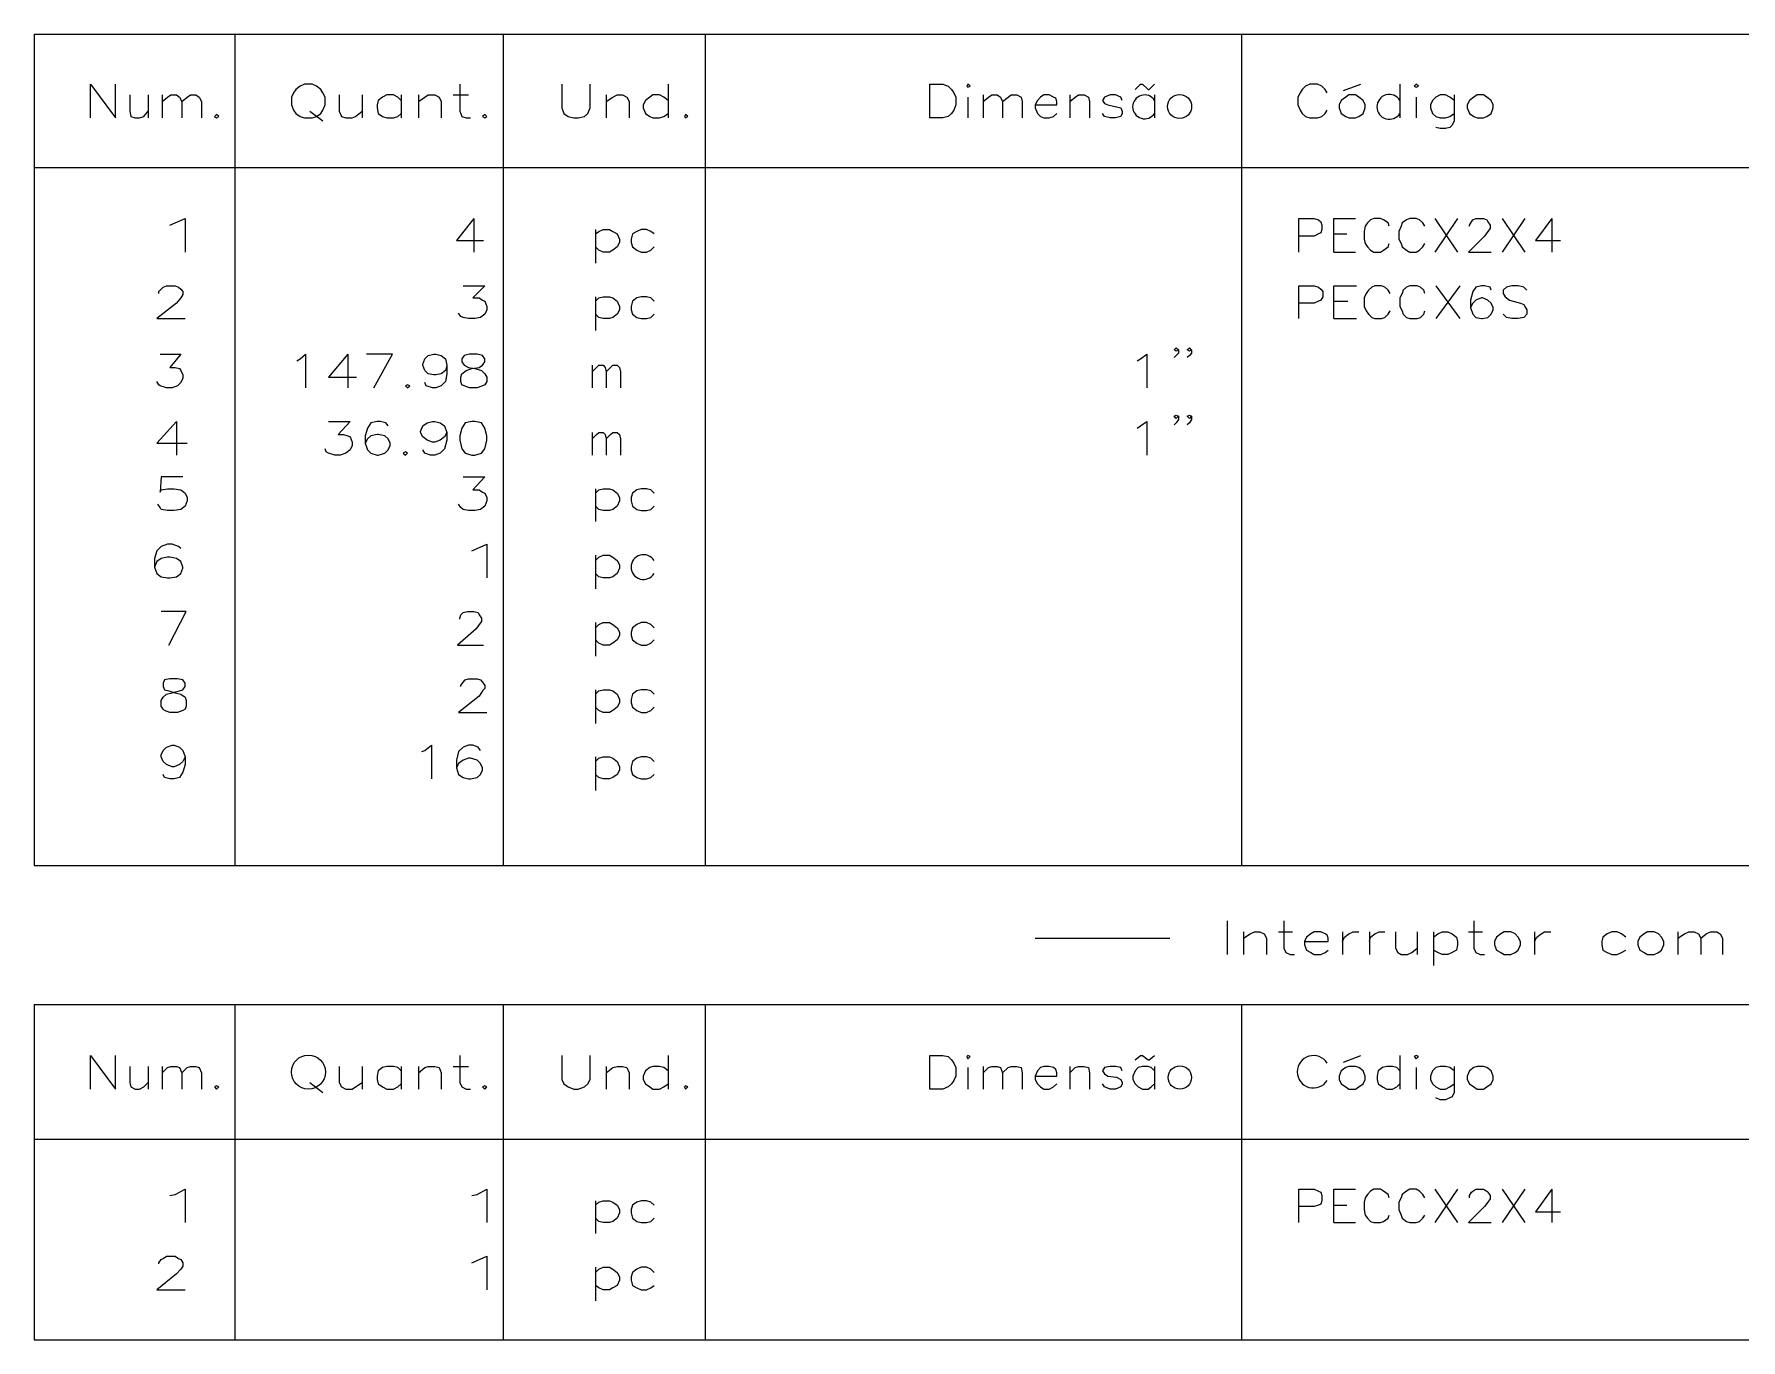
# Model space of a CAD drawing. Header units: millimetres. Extents: x 58 to 939, y 54 to 473.
# Drawn here: x 432 to 498.5, y 96.1 to 147 of the extents above; entities that cross this region are included whole.
import ezdxf

# ---------------------------------------------------------------- set-up
doc = ezdxf.new("R2010")
doc.units = ezdxf.units.MM
doc.layers.add('PDF_Geometry', color=7, linetype='Continuous')

msp = doc.modelspace()

# ---------------------------------------------------------------- linework, layer by layer
at = {"layer": 'PDF_Geometry', "lineweight": -3}
for points in [[(431.984, 147.04), (562.799, 147.04)], [(431.984, 147.04), (431.984, 114.611)], [(439.816, 147.04), (439.816, 114.611)], [(450.273, 147.04), (450.273, 114.611)], [(458.147, 147.04), (458.147, 114.611)], [(479.061, 147.04), (479.061, 114.611)], [(434.186, 143.78), (434.186, 145.092), (435.159, 143.78), (435.159, 145.092)], [(448.58, 145.092), (448.58, 144.034), (448.664, 143.822), (448.834, 143.78), (449.003, 143.78)], [(452.559, 145.092), (452.559, 144.161), (452.644, 143.949), (452.813, 143.822), (453.025, 143.78), (453.194, 143.78), (453.448, 143.822), (453.575, 143.949), (453.66, 144.161), (453.66, 145.092)], [(456.708, 145.092), (456.708, 143.78)], [(474.912, 144.88), (475.123, 145.092), (475.208, 145.092), (475.42, 144.88), (475.462, 144.88), (475.674, 145.092)], [(482.405, 144.753), (482.32, 144.88), (482.193, 145.007), (482.024, 145.092), (481.728, 145.092), (481.558, 145.007), (481.431, 144.88), (481.347, 144.753), (481.262, 144.584), (481.262, 144.288), (481.347, 144.076), (481.431, 143.949), (481.558, 143.822), (481.728, 143.78), (482.024, 143.78), (482.193, 143.822), (482.32, 143.949), (482.405, 144.076)], [(483.04, 144.838), (483.717, 145.092)], [(485.241, 145.092), (485.241, 143.78)], [(435.71, 144.669), (435.71, 144.034), (435.752, 143.822), (435.921, 143.78), (436.091, 143.78), (436.26, 143.822), (436.429, 144.034)], [(436.429, 144.669), (436.429, 143.78)], [(436.98, 144.669), (436.98, 143.78)], [(436.98, 144.415), (437.191, 144.584), (437.318, 144.669), (437.53, 144.669), (437.657, 144.584), (437.742, 144.415), (437.742, 143.78)], [(437.742, 144.415), (437.954, 144.584), (438.081, 144.669), (438.292, 144.669), (438.419, 144.584), (438.504, 144.415), (438.504, 143.78)], [(443.88, 144.669), (443.88, 144.034), (443.965, 143.822), (444.134, 143.78), (444.388, 143.78), (444.515, 143.822), (444.769, 144.034)], [(444.769, 144.669), (444.769, 143.78)], [(446.293, 144.457), (446.166, 144.584), (445.997, 144.669), (445.743, 144.669), (445.574, 144.584), (445.404, 144.457), (445.362, 144.288), (445.362, 144.161), (445.404, 143.949), (445.574, 143.822), (445.743, 143.78), (445.997, 143.78), (446.166, 143.822), (446.293, 143.949)], [(446.293, 144.669), (446.293, 143.78)], [(446.971, 144.669), (446.971, 143.78)], [(446.971, 144.415), (447.225, 144.584), (447.352, 144.669), (447.606, 144.669), (447.775, 144.584), (447.86, 144.415), (447.86, 143.78)], [(448.326, 144.669), (448.918, 144.669)], [(454.295, 144.669), (454.295, 143.78)], [(454.295, 144.415), (454.549, 144.584), (454.718, 144.669), (454.93, 144.669), (455.099, 144.584), (455.184, 144.415), (455.184, 143.78)], [(456.708, 144.457), (456.538, 144.584), (456.369, 144.669), (456.115, 144.669), (455.988, 144.584), (455.819, 144.457), (455.734, 144.288), (455.734, 144.161), (455.819, 143.949), (455.988, 143.822), (456.115, 143.78), (456.369, 143.78), (456.538, 143.822), (456.708, 143.949)], [(468.392, 144.584), (468.392, 143.78)], [(468.985, 144.669), (468.985, 143.78)], [(468.985, 144.415), (469.197, 144.584), (469.324, 144.669), (469.535, 144.669), (469.662, 144.584), (469.747, 144.415), (469.747, 143.78)], [(469.747, 144.415), (469.959, 144.584), (470.086, 144.669), (470.297, 144.669), (470.467, 144.584), (470.509, 144.415), (470.509, 143.78)], [(471.017, 144.288), (471.864, 144.288), (471.864, 144.415), (471.821, 144.542), (471.737, 144.584), (471.567, 144.669), (471.356, 144.669), (471.229, 144.584), (471.102, 144.457), (471.017, 144.288), (471.017, 144.161), (471.102, 143.949), (471.229, 143.822), (471.356, 143.78), (471.567, 143.78), (471.737, 143.822), (471.864, 143.949)], [(472.372, 144.669), (472.372, 143.78)], [(472.372, 144.415), (472.583, 144.584), (472.71, 144.669), (472.922, 144.669), (473.091, 144.584), (473.134, 144.415), (473.134, 143.78)], [(474.404, 144.457), (474.361, 144.584), (474.15, 144.669), (473.938, 144.669), (473.726, 144.584), (473.642, 144.457), (473.726, 144.33), (473.853, 144.288), (474.192, 144.203), (474.361, 144.161), (474.404, 144.034), (474.404, 143.949), (474.361, 143.822), (474.15, 143.78), (473.938, 143.78), (473.726, 143.822), (473.642, 143.949)], [(475.674, 144.669), (475.674, 143.78)], [(485.876, 144.584), (485.876, 143.78)], [(487.358, 144.457), (487.189, 144.584), (487.02, 144.669), (486.808, 144.669), (486.639, 144.584), (486.512, 144.457), (486.427, 144.288), (486.427, 144.161), (486.512, 143.949), (486.639, 143.822), (486.808, 143.78), (487.02, 143.78), (487.189, 143.822), (487.358, 143.949)], [(487.358, 144.669), (487.358, 143.653), (487.274, 143.483), (487.189, 143.399), (487.02, 143.356), (486.808, 143.356), (486.639, 143.399)], [(442.737, 144.034), (443.245, 143.653)], [(431.984, 141.832), (562.799, 141.832)], [(437.276, 139.589), (437.488, 139.673), (437.869, 139.843), (437.869, 138.53)], [(449.13, 139.843), (448.453, 138.996), (449.511, 138.996)], [(449.13, 139.843), (449.13, 138.53)], [(481.304, 138.53), (481.304, 139.843), (481.897, 139.843), (482.066, 139.8), (482.151, 139.716), (482.193, 139.589), (482.193, 139.419), (482.151, 139.292), (482.066, 139.25), (481.897, 139.165), (481.304, 139.165)], [(482.659, 138.53), (482.659, 139.843), (483.506, 139.843)], [(484.818, 139.546), (484.776, 139.673), (484.606, 139.8), (484.479, 139.843), (484.225, 139.843), (484.098, 139.8), (483.971, 139.673), (483.887, 139.546), (483.844, 139.335), (483.844, 139.038), (483.887, 138.869), (483.971, 138.742), (484.098, 138.615), (484.225, 138.53), (484.479, 138.53), (484.606, 138.615), (484.776, 138.742), (484.818, 138.869)], [(486.215, 139.546), (486.131, 139.673), (486.004, 139.8), (485.876, 139.843), (485.622, 139.843), (485.495, 139.8), (485.326, 139.673), (485.284, 139.546), (485.199, 139.335), (485.199, 139.038), (485.284, 138.869), (485.326, 138.742), (485.495, 138.615), (485.622, 138.53), (485.876, 138.53), (486.004, 138.615), (486.131, 138.742), (486.215, 138.869)], [(486.596, 139.843), (487.485, 138.53)], [(487.485, 139.843), (486.596, 138.53)], [(487.951, 139.546), (487.951, 139.589), (488.036, 139.716), (488.078, 139.8), (488.205, 139.843), (488.501, 139.843), (488.628, 139.8), (488.671, 139.716), (488.755, 139.589), (488.755, 139.462), (488.671, 139.335), (488.544, 139.165), (487.909, 138.53), (488.798, 138.53)], [(489.221, 139.843), (490.11, 138.53)], [(490.11, 139.843), (489.221, 138.53)], [(491.168, 139.843), (490.533, 138.996), (491.507, 138.996)], [(491.168, 139.843), (491.168, 138.53)], [(453.871, 139.419), (453.871, 138.107)], [(453.871, 139.25), (453.998, 139.335), (454.168, 139.419), (454.422, 139.419), (454.549, 139.335), (454.718, 139.25), (454.803, 139.038), (454.803, 138.911), (454.718, 138.742), (454.549, 138.615), (454.422, 138.53), (454.168, 138.53), (453.998, 138.615), (453.871, 138.742)], [(456.157, 139.25), (456.03, 139.335), (455.861, 139.419), (455.649, 139.419), (455.48, 139.335), (455.311, 139.25), (455.268, 139.038), (455.268, 138.911), (455.311, 138.742), (455.48, 138.615), (455.649, 138.53), (455.861, 138.53), (456.03, 138.615), (456.157, 138.742)], [(482.659, 139.25), (483.167, 139.25)], [(482.659, 138.53), (483.506, 138.53)], [(436.853, 136.921), (436.853, 137.006), (436.937, 137.091), (437.022, 137.176), (437.149, 137.218), (437.488, 137.218), (437.615, 137.176), (437.699, 137.091), (437.784, 137.006), (437.784, 136.879), (437.699, 136.752), (437.53, 136.54), (436.768, 135.948), (437.869, 135.948)], [(448.707, 137.218), (449.553, 137.218), (449.088, 136.752), (449.342, 136.752), (449.469, 136.667), (449.553, 136.625), (449.638, 136.413), (449.638, 136.286), (449.553, 136.117), (449.384, 135.99), (449.172, 135.948), (448.918, 135.948), (448.707, 135.99), (448.622, 136.032), (448.537, 136.159)], [(481.304, 135.948), (481.304, 137.218), (481.897, 137.218), (482.066, 137.176), (482.151, 137.091), (482.236, 137.006), (482.236, 136.794), (482.151, 136.667), (482.066, 136.625), (481.897, 136.54), (481.304, 136.54)], [(482.659, 135.948), (482.659, 137.218), (483.548, 137.218)], [(484.86, 136.921), (484.776, 137.049), (484.649, 137.176), (484.522, 137.218), (484.268, 137.218), (484.141, 137.176), (484.014, 137.049), (483.929, 136.921), (483.844, 136.752), (483.844, 136.413), (483.929, 136.244), (484.014, 136.117), (484.141, 135.99), (484.268, 135.948), (484.522, 135.948), (484.649, 135.99), (484.776, 136.117), (484.86, 136.244)], [(486.215, 136.921), (486.173, 137.049), (486.046, 137.176), (485.919, 137.218), (485.622, 137.218), (485.495, 137.176), (485.368, 137.049), (485.326, 136.921), (485.241, 136.752), (485.241, 136.413), (485.326, 136.244), (485.368, 136.117), (485.495, 135.99), (485.622, 135.948), (485.919, 135.948), (486.046, 135.99), (486.173, 136.117), (486.215, 136.244)], [(486.639, 137.218), (487.57, 135.948)], [(487.57, 137.218), (486.639, 135.948)], [(488.798, 137.049), (488.755, 137.176), (488.544, 137.218), (488.417, 137.218), (488.205, 137.176), (488.078, 137.006), (487.993, 136.667), (487.993, 136.371), (488.078, 136.117), (488.205, 135.99), (488.417, 135.948), (488.459, 135.948), (488.671, 135.99), (488.798, 136.117), (488.882, 136.286), (488.882, 136.371), (488.798, 136.54), (488.671, 136.667), (488.459, 136.752), (488.417, 136.752), (488.205, 136.667), (488.078, 136.54), (487.993, 136.371)], [(490.195, 137.049), (490.068, 137.176), (489.856, 137.218), (489.602, 137.218), (489.39, 137.176), (489.263, 137.049), (489.263, 136.921), (489.348, 136.794), (489.39, 136.752), (489.517, 136.667), (489.941, 136.54), (490.068, 136.498), (490.11, 136.413), (490.195, 136.286), (490.195, 136.117), (490.068, 135.99), (489.856, 135.948), (489.602, 135.948), (489.39, 135.99), (489.263, 136.117)], [(453.871, 136.794), (453.871, 135.482)], [(453.871, 136.625), (453.998, 136.752), (454.168, 136.794), (454.422, 136.794), (454.549, 136.752), (454.718, 136.625), (454.803, 136.413), (454.803, 136.286), (454.718, 136.117), (454.549, 135.99), (454.422, 135.948), (454.168, 135.948), (453.998, 135.99), (453.871, 136.117)], [(456.157, 136.625), (456.03, 136.752), (455.861, 136.794), (455.649, 136.794), (455.48, 136.752), (455.311, 136.625), (455.268, 136.413), (455.268, 136.286), (455.311, 136.117), (455.48, 135.99), (455.649, 135.948), (455.861, 135.948), (456.03, 135.99), (456.157, 136.117)], [(482.659, 136.625), (483.209, 136.625)], [(482.659, 135.948), (483.548, 135.948)], [(436.895, 134.551), (437.699, 134.551), (437.276, 134.043), (437.488, 134.043), (437.657, 134), (437.699, 133.916), (437.784, 133.746), (437.784, 133.619), (437.699, 133.45), (437.572, 133.323), (437.361, 133.238), (437.149, 133.238), (436.895, 133.323), (436.853, 133.365), (436.768, 133.492)], [(442.229, 134.297), (442.356, 134.381), (442.568, 134.551), (442.568, 133.238)], [(444.219, 134.551), (443.457, 133.662), (444.558, 133.662)], [(444.219, 134.551), (444.219, 133.238)], [(445.235, 133.238), (445.955, 134.551), (444.939, 134.551)], [(448.072, 134.127), (448.029, 133.916), (447.86, 133.789), (447.648, 133.746), (447.564, 133.746), (447.352, 133.789), (447.225, 133.916), (447.14, 134.127), (447.14, 134.17), (447.225, 134.381), (447.352, 134.508), (447.564, 134.551), (447.648, 134.551), (447.86, 134.508), (448.029, 134.381), (448.072, 134.127), (448.072, 133.789), (448.029, 133.492), (447.86, 133.323), (447.648, 133.238), (447.521, 133.238), (447.267, 133.323), (447.225, 133.45)], [(474.996, 134.297), (475.123, 134.381), (475.377, 134.551), (475.377, 133.238)], [(476.605, 134.72), (476.521, 134.678), (476.436, 134.72), (476.521, 134.805), (476.605, 134.72), (476.605, 134.593), (476.521, 134.508), (476.436, 134.424)], [(477.113, 134.72), (477.029, 134.678), (476.944, 134.72), (477.029, 134.805), (477.113, 134.72), (477.113, 134.593), (477.029, 134.508), (476.944, 134.424)], [(453.744, 134.127), (453.744, 133.238)], [(453.744, 133.873), (453.914, 134.043), (453.998, 134.127), (454.168, 134.127), (454.252, 134.043), (454.295, 133.873), (454.295, 133.238)], [(454.295, 133.873), (454.464, 134.043), (454.549, 134.127), (454.718, 134.127), (454.803, 134.043), (454.845, 133.873), (454.845, 133.238)], [(437.53, 131.926), (436.768, 131.079), (437.954, 131.079)], [(437.53, 131.926), (437.53, 130.614)], [(443.457, 131.926), (444.304, 131.926), (443.838, 131.418), (444.05, 131.418), (444.219, 131.376), (444.304, 131.333), (444.388, 131.122), (444.388, 130.995), (444.304, 130.825), (444.134, 130.698), (443.923, 130.614), (443.711, 130.614), (443.457, 130.698), (443.372, 130.741), (443.33, 130.868)], [(445.785, 131.757), (445.701, 131.884), (445.489, 131.926), (445.362, 131.926), (445.108, 131.884), (444.981, 131.672), (444.896, 131.376), (444.896, 131.079), (444.981, 130.825), (445.108, 130.698), (445.362, 130.614), (445.404, 130.614), (445.658, 130.698), (445.785, 130.825), (445.87, 130.995), (445.87, 131.079), (445.785, 131.249), (445.658, 131.376), (445.404, 131.418), (445.362, 131.418), (445.108, 131.376), (444.981, 131.249), (444.896, 131.079)], [(448.072, 131.503), (447.987, 131.333), (447.818, 131.206), (447.606, 131.122), (447.521, 131.122), (447.309, 131.206), (447.14, 131.333), (447.055, 131.503), (447.055, 131.545), (447.14, 131.757), (447.309, 131.884), (447.521, 131.926), (447.606, 131.926), (447.818, 131.884), (447.987, 131.757), (448.072, 131.503), (448.072, 131.206), (447.987, 130.868), (447.818, 130.698), (447.606, 130.614), (447.437, 130.614), (447.225, 130.698), (447.14, 130.825)], [(474.996, 131.672), (475.123, 131.757), (475.377, 131.926), (475.377, 130.614)], [(476.605, 132.138), (476.521, 132.053), (476.436, 132.138), (476.521, 132.18), (476.605, 132.138), (476.605, 132.011), (476.521, 131.884), (476.436, 131.799)], [(477.113, 132.138), (477.029, 132.053), (476.944, 132.138), (477.029, 132.18), (477.113, 132.138), (477.113, 132.011), (477.029, 131.884), (476.944, 131.799)], [(453.744, 131.503), (453.744, 130.614)], [(453.744, 131.249), (453.914, 131.418), (453.998, 131.503), (454.168, 131.503), (454.252, 131.418), (454.295, 131.249), (454.295, 130.614)], [(454.295, 131.249), (454.464, 131.418), (454.549, 131.503), (454.718, 131.503), (454.803, 131.418), (454.845, 131.249), (454.845, 130.614)], [(437.784, 129.767), (436.937, 129.767), (436.895, 129.174), (436.937, 129.259), (437.191, 129.301), (437.445, 129.301), (437.699, 129.259), (437.869, 129.132), (437.954, 128.963), (437.954, 128.836), (437.869, 128.624), (437.699, 128.497), (437.445, 128.455), (437.191, 128.455), (436.937, 128.497), (436.895, 128.582), (436.81, 128.709)], [(448.707, 129.767), (449.553, 129.767), (449.088, 129.259), (449.342, 129.259), (449.469, 129.174), (449.553, 129.132), (449.638, 128.963), (449.638, 128.836), (449.553, 128.624), (449.384, 128.497), (449.172, 128.455), (448.918, 128.455), (448.707, 128.497), (448.622, 128.582), (448.537, 128.709)], [(453.871, 129.301), (453.871, 128.031)], [(453.871, 129.132), (453.998, 129.259), (454.168, 129.301), (454.422, 129.301), (454.549, 129.259), (454.718, 129.132), (454.803, 128.963), (454.803, 128.836), (454.718, 128.624), (454.549, 128.497), (454.422, 128.455), (454.168, 128.455), (453.998, 128.497), (453.871, 128.624)], [(456.157, 129.132), (456.03, 129.259), (455.861, 129.301), (455.649, 129.301), (455.48, 129.259), (455.311, 129.132), (455.268, 128.963), (455.268, 128.836), (455.311, 128.624), (455.48, 128.497), (455.649, 128.455), (455.861, 128.455), (456.03, 128.497), (456.157, 128.624)], [(437.699, 126.973), (437.615, 127.057), (437.361, 127.142), (437.191, 127.142), (436.937, 127.057), (436.768, 126.888), (436.683, 126.592), (436.683, 126.253), (436.768, 125.999), (436.937, 125.872), (437.191, 125.83), (437.276, 125.83), (437.53, 125.872), (437.699, 125.999), (437.784, 126.211), (437.784, 126.253), (437.699, 126.465), (437.53, 126.592), (437.276, 126.634), (437.191, 126.634), (436.937, 126.592), (436.768, 126.465), (436.683, 126.253)], [(449.045, 126.888), (449.257, 126.973), (449.638, 127.142), (449.638, 125.83)], [(453.871, 126.719), (453.871, 125.406)], [(453.871, 126.507), (453.998, 126.634), (454.168, 126.719), (454.422, 126.719), (454.549, 126.634), (454.718, 126.507), (454.803, 126.338), (454.803, 126.211), (454.718, 125.999), (454.549, 125.872), (454.422, 125.83), (454.168, 125.83), (453.998, 125.872), (453.871, 125.999)], [(437.234, 123.205), (437.911, 124.517), (436.937, 124.517)], [(448.58, 124.221), (448.58, 124.263), (448.622, 124.39), (448.707, 124.475), (448.876, 124.517), (449.13, 124.517), (449.299, 124.475), (449.342, 124.39), (449.426, 124.263), (449.426, 124.136), (449.342, 124.009), (449.215, 123.84), (448.495, 123.205), (449.511, 123.205)], [(453.871, 124.094), (453.871, 122.782)], [(453.871, 123.882), (453.998, 124.009), (454.168, 124.094), (454.422, 124.094), (454.549, 124.009), (454.718, 123.882), (454.803, 123.713), (454.803, 123.586), (454.718, 123.417), (454.549, 123.29), (454.422, 123.205), (454.168, 123.205), (453.998, 123.29), (453.871, 123.417)], [(456.157, 123.882), (456.03, 124.009), (455.861, 124.094), (455.649, 124.094), (455.48, 124.009), (455.311, 123.882), (455.268, 123.713), (455.268, 123.586), (455.311, 123.417), (455.48, 123.29), (455.649, 123.205), (455.861, 123.205), (456.03, 123.29), (456.157, 123.417)], [(448.622, 121.596), (448.622, 121.639), (448.707, 121.766), (448.791, 121.85), (448.918, 121.893), (449.257, 121.893), (449.384, 121.85), (449.469, 121.766), (449.553, 121.639), (449.553, 121.512), (449.469, 121.427), (449.342, 121.215), (448.537, 120.58), (449.638, 120.58)], [(453.871, 121.469), (453.871, 120.157)], [(453.871, 121.3), (453.998, 121.427), (454.168, 121.469), (454.422, 121.469), (454.549, 121.427), (454.718, 121.3), (454.803, 121.088), (454.803, 120.961), (454.718, 120.792), (454.549, 120.665), (454.422, 120.58), (454.168, 120.58), (453.998, 120.665), (453.871, 120.792)], [(456.157, 121.3), (456.03, 121.427), (455.861, 121.469), (455.649, 121.469), (455.48, 121.427), (455.311, 121.3), (455.268, 121.088), (455.268, 120.961), (455.311, 120.792), (455.48, 120.665), (455.649, 120.58), (455.861, 120.58), (456.03, 120.665), (456.157, 120.792)], [(437.869, 118.845), (437.784, 118.675), (437.657, 118.548), (437.445, 118.464), (437.361, 118.464), (437.149, 118.548), (437.022, 118.675), (436.937, 118.845), (436.937, 118.929), (437.022, 119.099), (437.149, 119.226), (437.361, 119.31), (437.445, 119.31), (437.657, 119.226), (437.784, 119.099), (437.869, 118.845), (437.869, 118.548), (437.784, 118.252), (437.657, 118.04), (437.445, 117.998), (437.276, 117.998), (437.064, 118.04), (437.022, 118.167)], [(447.098, 119.056), (447.225, 119.099), (447.479, 119.31), (447.479, 117.998)], [(449.384, 119.099), (449.299, 119.226), (449.088, 119.31), (448.918, 119.31), (448.707, 119.226), (448.537, 119.056), (448.453, 118.718), (448.453, 118.421), (448.537, 118.167), (448.707, 118.04), (448.918, 117.998), (449.003, 117.998), (449.257, 118.04), (449.384, 118.167), (449.469, 118.337), (449.469, 118.421), (449.384, 118.591), (449.257, 118.718), (449.003, 118.802), (448.918, 118.802), (448.707, 118.718), (448.537, 118.591), (448.453, 118.421)], [(453.871, 118.845), (453.871, 117.532)], [(453.871, 118.675), (453.998, 118.802), (454.168, 118.845), (454.422, 118.845), (454.549, 118.802), (454.718, 118.675), (454.803, 118.464), (454.803, 118.337), (454.718, 118.167), (454.549, 118.04), (454.422, 117.998), (454.168, 117.998), (453.998, 118.04), (453.871, 118.167)], [(456.157, 118.675), (456.03, 118.802), (455.861, 118.845), (455.649, 118.845), (455.48, 118.802), (455.311, 118.675), (455.268, 118.464), (455.268, 118.337), (455.311, 118.167), (455.48, 118.04), (455.649, 117.998), (455.861, 117.998), (456.03, 118.04), (456.157, 118.167)], [(431.984, 114.611), (562.799, 114.611)], [(478.51, 112.452), (478.51, 111.14)], [(479.145, 112.029), (479.145, 111.14)], [(479.145, 111.775), (479.399, 111.944), (479.569, 112.029), (479.78, 112.029), (479.95, 111.944), (480.034, 111.775), (480.034, 111.14)], [(480.5, 112.029), (481.05, 112.029)], [(480.712, 112.452), (480.712, 111.394), (480.796, 111.224), (480.966, 111.14), (481.135, 111.14)], [(481.516, 111.648), (482.447, 111.648), (482.447, 111.775), (482.405, 111.902), (482.32, 111.944), (482.151, 112.029), (481.897, 112.029), (481.77, 111.944), (481.601, 111.817), (481.516, 111.648), (481.516, 111.521), (481.601, 111.309), (481.77, 111.224), (481.897, 111.14), (482.151, 111.14), (482.32, 111.224), (482.447, 111.309)], [(482.998, 112.029), (482.998, 111.14)], [(482.998, 111.648), (483.082, 111.817), (483.252, 111.944), (483.421, 112.029), (483.633, 112.029)], [(484.056, 112.029), (484.056, 111.14)], [(484.056, 111.648), (484.098, 111.817), (484.268, 111.944), (484.437, 112.029), (484.649, 112.029)], [(485.072, 112.029), (485.072, 111.394), (485.157, 111.224), (485.284, 111.14), (485.538, 111.14), (485.707, 111.224), (485.919, 111.394)], [(485.919, 112.029), (485.919, 111.14)], [(486.554, 112.029), (486.554, 110.716)], [(486.554, 111.817), (486.723, 111.944), (486.893, 112.029), (487.104, 112.029), (487.274, 111.944), (487.443, 111.817), (487.485, 111.648), (487.485, 111.521), (487.443, 111.309), (487.274, 111.224), (487.104, 111.14), (486.893, 111.14), (486.723, 111.224), (486.554, 111.309)], [(487.909, 112.029), (488.459, 112.029)], [(488.12, 112.452), (488.12, 111.394), (488.205, 111.224), (488.374, 111.14), (488.544, 111.14)], [(490.491, 112.029), (490.491, 111.14)], [(490.491, 111.648), (490.576, 111.817), (490.745, 111.944), (490.872, 112.029), (491.126, 112.029)], [(494.047, 111.817), (493.878, 111.944), (493.708, 112.029), (493.497, 112.029), (493.327, 111.944), (493.158, 111.817), (493.116, 111.648), (493.116, 111.521), (493.158, 111.309), (493.327, 111.224), (493.497, 111.14), (493.708, 111.14), (493.878, 111.224), (494.047, 111.309)], [(496.079, 112.029), (496.079, 111.14)], [(496.079, 111.775), (496.333, 111.944), (496.503, 112.029), (496.714, 112.029), (496.884, 111.944), (496.968, 111.775), (496.968, 111.14)], [(496.968, 111.775), (497.18, 111.944), (497.349, 112.029), (497.603, 112.029), (497.73, 111.944), (497.815, 111.775), (497.815, 111.14)], [(471.017, 111.775), (476.267, 111.775)], [(431.984, 109.192), (562.799, 109.192)], [(431.984, 109.192), (431.984, 96.111)], [(439.816, 109.192), (439.816, 96.111)], [(450.273, 109.192), (450.273, 96.111)], [(458.147, 109.192), (458.147, 96.111)], [(479.061, 109.192), (479.061, 96.111)], [(434.186, 105.89), (434.186, 107.202), (435.159, 105.89), (435.159, 107.202)], [(448.58, 107.202), (448.58, 106.144), (448.664, 105.975), (448.834, 105.89), (449.003, 105.89)], [(452.559, 107.202), (452.559, 106.271), (452.644, 106.102), (452.813, 105.975), (453.025, 105.89), (453.194, 105.89), (453.448, 105.975), (453.575, 106.102), (453.66, 106.271), (453.66, 107.202)], [(456.708, 107.202), (456.708, 105.89)], [(474.912, 107.033), (475.123, 107.202), (475.208, 107.202), (475.42, 107.033), (475.462, 107.033), (475.674, 107.202)], [(483.04, 106.948), (483.717, 107.202)], [(485.241, 107.202), (485.241, 105.89)], [(435.71, 106.779), (435.71, 106.144), (435.752, 105.975), (435.921, 105.89), (436.091, 105.89), (436.26, 105.975), (436.429, 106.144)], [(436.429, 106.779), (436.429, 105.89)], [(436.98, 106.779), (436.98, 105.89)], [(436.98, 106.525), (437.191, 106.737), (437.318, 106.779), (437.53, 106.779), (437.657, 106.737), (437.742, 106.525), (437.742, 105.89)], [(437.742, 106.525), (437.954, 106.737), (438.081, 106.779), (438.292, 106.779), (438.419, 106.737), (438.504, 106.525), (438.504, 105.89)], [(443.88, 106.779), (443.88, 106.144), (443.965, 105.975), (444.134, 105.89), (444.388, 105.89), (444.515, 105.975), (444.769, 106.144)], [(444.769, 106.779), (444.769, 105.89)], [(446.293, 106.61), (446.166, 106.737), (445.997, 106.779), (445.743, 106.779), (445.574, 106.737), (445.404, 106.61), (445.362, 106.398), (445.362, 106.271), (445.404, 106.102), (445.574, 105.975), (445.743, 105.89), (445.997, 105.89), (446.166, 105.975), (446.293, 106.102)], [(446.293, 106.779), (446.293, 105.89)], [(446.971, 106.779), (446.971, 105.89)], [(446.971, 106.525), (447.225, 106.737), (447.352, 106.779), (447.606, 106.779), (447.775, 106.737), (447.86, 106.525), (447.86, 105.89)], [(448.326, 106.779), (448.918, 106.779)], [(454.295, 106.779), (454.295, 105.89)], [(454.295, 106.525), (454.549, 106.737), (454.718, 106.779), (454.93, 106.779), (455.099, 106.737), (455.184, 106.525), (455.184, 105.89)], [(456.708, 106.61), (456.538, 106.737), (456.369, 106.779), (456.115, 106.779), (455.988, 106.737), (455.819, 106.61), (455.734, 106.398), (455.734, 106.271), (455.819, 106.102), (455.988, 105.975), (456.115, 105.89), (456.369, 105.89), (456.538, 105.975), (456.708, 106.102)], [(468.392, 106.737), (468.392, 105.89)], [(468.985, 106.779), (468.985, 105.89)], [(468.985, 106.525), (469.197, 106.737), (469.324, 106.779), (469.535, 106.779), (469.662, 106.737), (469.747, 106.525), (469.747, 105.89)], [(469.747, 106.525), (469.959, 106.737), (470.086, 106.779), (470.297, 106.779), (470.467, 106.737), (470.509, 106.525), (470.509, 105.89)], [(471.017, 106.398), (471.864, 106.398), (471.864, 106.525), (471.821, 106.652), (471.737, 106.737), (471.567, 106.779), (471.356, 106.779), (471.229, 106.737), (471.102, 106.61), (471.017, 106.398), (471.017, 106.271), (471.102, 106.102), (471.229, 105.975), (471.356, 105.89), (471.567, 105.89), (471.737, 105.975), (471.864, 106.102)], [(472.372, 106.779), (472.372, 105.89)], [(472.372, 106.525), (472.583, 106.737), (472.71, 106.779), (472.922, 106.779), (473.091, 106.737), (473.134, 106.525), (473.134, 105.89)], [(474.404, 106.61), (474.361, 106.737), (474.15, 106.779), (473.938, 106.779), (473.726, 106.737), (473.642, 106.61), (473.726, 106.483), (473.853, 106.398), (474.192, 106.356), (474.361, 106.271), (474.404, 106.144), (474.404, 106.102), (474.361, 105.975), (474.15, 105.89), (473.938, 105.89), (473.726, 105.975), (473.642, 106.102)], [(475.674, 106.61), (475.547, 106.737), (475.42, 106.779), (475.208, 106.779), (475.039, 106.737), (474.912, 106.61), (474.827, 106.398), (474.827, 106.271), (474.912, 106.102), (475.039, 105.975), (475.208, 105.89), (475.42, 105.89), (475.547, 105.975), (475.674, 106.102)], [(475.674, 106.779), (475.674, 105.89)], [(485.241, 106.61), (485.114, 106.737), (484.945, 106.779), (484.733, 106.779), (484.564, 106.737), (484.395, 106.61), (484.352, 106.398), (484.352, 106.271), (484.395, 106.102), (484.564, 105.975), (484.733, 105.89), (484.945, 105.89), (485.114, 105.975), (485.241, 106.102)], [(485.876, 106.737), (485.876, 105.89)], [(487.358, 106.61), (487.189, 106.737), (487.02, 106.779), (486.808, 106.779), (486.639, 106.737), (486.512, 106.61), (486.427, 106.398), (486.427, 106.271), (486.512, 106.102), (486.639, 105.975), (486.808, 105.89), (487.02, 105.89), (487.189, 105.975), (487.358, 106.102)], [(487.358, 106.779), (487.358, 105.763), (487.274, 105.594), (487.189, 105.551), (487.02, 105.467), (486.808, 105.467), (486.639, 105.551)], [(442.737, 106.144), (443.245, 105.763)], [(431.984, 103.943), (562.799, 103.943)], [(437.276, 101.741), (437.488, 101.784), (437.869, 101.995), (437.869, 100.683)], [(449.045, 101.741), (449.257, 101.784), (449.638, 101.995), (449.638, 100.683)], [(481.304, 100.683), (481.304, 101.995), (481.897, 101.995), (482.066, 101.911), (482.151, 101.868), (482.193, 101.741), (482.193, 101.53), (482.151, 101.403), (482.066, 101.36), (481.897, 101.318), (481.304, 101.318)], [(482.659, 100.683), (482.659, 101.995), (483.506, 101.995)], [(484.818, 101.657), (484.776, 101.784), (484.606, 101.911), (484.479, 101.995), (484.225, 101.995), (484.098, 101.911), (483.971, 101.784), (483.887, 101.657), (483.844, 101.487), (483.844, 101.191), (483.887, 100.979), (483.971, 100.852), (484.098, 100.725), (484.225, 100.683), (484.479, 100.683), (484.606, 100.725), (484.776, 100.852), (484.818, 100.979)], [(486.215, 101.657), (486.131, 101.784), (486.004, 101.911), (485.876, 101.995), (485.622, 101.995), (485.495, 101.911), (485.326, 101.784), (485.284, 101.657), (485.199, 101.487), (485.199, 101.191), (485.284, 100.979), (485.326, 100.852), (485.495, 100.725), (485.622, 100.683), (485.876, 100.683), (486.004, 100.725), (486.131, 100.852), (486.215, 100.979)], [(486.596, 101.995), (487.485, 100.683)], [(487.485, 101.995), (486.596, 100.683)], [(487.951, 101.657), (487.951, 101.741), (488.036, 101.868), (488.078, 101.911), (488.205, 101.995), (488.501, 101.995), (488.628, 101.911), (488.671, 101.868), (488.755, 101.741), (488.755, 101.614), (488.671, 101.487), (488.544, 101.318), (487.909, 100.683), (488.798, 100.683)], [(489.221, 101.995), (490.11, 100.683)], [(490.11, 101.995), (489.221, 100.683)], [(491.168, 101.995), (490.533, 101.106), (491.507, 101.106)], [(491.168, 101.995), (491.168, 100.683)], [(453.871, 101.53), (453.871, 100.26)], [(453.871, 101.36), (453.998, 101.487), (454.168, 101.53), (454.422, 101.53), (454.549, 101.487), (454.718, 101.36), (454.803, 101.191), (454.803, 101.064), (454.718, 100.852), (454.549, 100.725), (454.422, 100.683), (454.168, 100.683), (453.998, 100.725), (453.871, 100.852)], [(456.157, 101.36), (456.03, 101.487), (455.861, 101.53), (455.649, 101.53), (455.48, 101.487), (455.311, 101.36), (455.268, 101.191), (455.268, 101.064), (455.311, 100.852), (455.48, 100.725), (455.649, 100.683), (455.861, 100.683), (456.03, 100.725), (456.157, 100.852)], [(482.659, 101.36), (483.167, 101.36)], [(482.659, 100.683), (483.506, 100.683)], [(436.853, 99.074), (436.853, 99.117), (436.937, 99.244), (437.022, 99.286), (437.149, 99.371), (437.488, 99.371), (437.615, 99.286), (437.699, 99.244), (437.784, 99.117), (437.784, 98.99), (437.699, 98.863), (437.53, 98.693), (436.768, 98.058), (437.869, 98.058)], [(449.045, 99.117), (449.257, 99.201), (449.638, 99.371), (449.638, 98.058)], [(453.871, 98.947), (453.871, 97.635)], [(453.871, 98.736), (453.998, 98.863), (454.168, 98.947), (454.422, 98.947), (454.549, 98.863), (454.718, 98.736), (454.803, 98.566), (454.803, 98.439), (454.718, 98.227), (454.549, 98.143), (454.422, 98.058), (454.168, 98.058), (453.998, 98.143), (453.871, 98.227)], [(456.157, 98.736), (456.03, 98.863), (455.861, 98.947), (455.649, 98.947), (455.48, 98.863), (455.311, 98.736), (455.268, 98.566), (455.268, 98.439), (455.311, 98.227), (455.48, 98.143), (455.649, 98.058), (455.861, 98.058), (456.03, 98.143), (456.157, 98.227)], [(431.984, 96.111), (562.799, 96.111)]]:
    msp.add_lwpolyline(points, dxfattribs=at)
for points in [[(442.526, 145.092), (442.356, 145.007), (442.187, 144.88), (442.102, 144.753), (442.018, 144.584), (442.018, 144.288), (442.102, 144.076), (442.187, 143.949), (442.356, 143.822), (442.526, 143.78), (442.822, 143.78), (442.991, 143.822), (443.161, 143.949), (443.245, 144.076), (443.33, 144.288), (443.33, 144.584), (443.245, 144.753), (443.161, 144.88), (442.991, 145.007), (442.822, 145.092)], [(466.911, 143.78), (466.911, 145.092), (467.419, 145.092), (467.63, 145.007), (467.757, 144.88), (467.842, 144.753), (467.927, 144.584), (467.927, 144.288), (467.842, 144.076), (467.757, 143.949), (467.63, 143.822), (467.419, 143.78)], [(468.35, 145.007), (468.392, 144.965), (468.477, 145.007), (468.392, 145.092)], [(485.792, 145.007), (485.876, 144.965), (485.961, 145.007), (485.876, 145.092)], [(483.252, 144.669), (483.125, 144.584), (482.955, 144.457), (482.871, 144.288), (482.871, 144.161), (482.955, 143.949), (483.125, 143.822), (483.252, 143.78), (483.506, 143.78), (483.633, 143.822), (483.802, 143.949), (483.887, 144.161), (483.887, 144.288), (483.802, 144.457), (483.633, 144.584), (483.506, 144.669)], [(488.247, 144.669), (488.12, 144.584), (487.951, 144.457), (487.866, 144.288), (487.866, 144.161), (487.951, 143.949), (488.12, 143.822), (488.247, 143.78), (488.501, 143.78), (488.628, 143.822), (488.798, 143.949), (488.882, 144.161), (488.882, 144.288), (488.798, 144.457), (488.628, 144.584), (488.501, 144.669)], [(439.097, 143.907), (439.012, 143.822), (439.097, 143.78), (439.181, 143.822)], [(449.553, 143.907), (449.469, 143.822), (449.553, 143.78), (449.638, 143.822)], [(457.385, 143.907), (457.343, 143.822), (457.385, 143.78), (457.47, 143.822)], [(448.961, 134.551), (448.749, 134.508), (448.664, 134.381), (448.664, 134.254), (448.749, 134.127), (448.918, 134.043), (449.172, 134), (449.426, 133.916), (449.553, 133.789), (449.638, 133.662), (449.638, 133.492), (449.553, 133.365), (449.469, 133.323), (449.257, 133.238), (448.961, 133.238), (448.749, 133.323), (448.664, 133.365), (448.622, 133.492), (448.622, 133.662), (448.664, 133.789), (448.834, 133.916), (449.045, 134), (449.342, 134.043), (449.469, 134.127), (449.553, 134.254), (449.553, 134.381), (449.469, 134.508), (449.257, 134.551)], [(446.547, 133.365), (446.463, 133.323), (446.547, 133.238), (446.632, 133.323)], [(449.045, 131.926), (448.791, 131.884), (448.664, 131.672), (448.58, 131.376), (448.58, 131.206), (448.664, 130.868), (448.791, 130.698), (449.045, 130.614), (449.172, 130.614), (449.426, 130.698), (449.553, 130.868), (449.638, 131.206), (449.638, 131.376), (449.553, 131.672), (449.426, 131.884), (449.172, 131.926)], [(446.463, 130.741), (446.378, 130.698), (446.463, 130.614), (446.547, 130.698)], [(437.276, 121.893), (437.064, 121.85), (437.022, 121.723), (437.022, 121.596), (437.064, 121.469), (437.234, 121.427), (437.488, 121.342), (437.699, 121.3), (437.869, 121.173), (437.911, 121.046), (437.911, 120.834), (437.869, 120.707), (437.784, 120.665), (437.572, 120.58), (437.276, 120.58), (437.064, 120.665), (437.022, 120.707), (436.937, 120.834), (436.937, 121.046), (437.022, 121.173), (437.149, 121.3), (437.361, 121.342), (437.657, 121.427), (437.784, 121.469), (437.869, 121.596), (437.869, 121.723), (437.784, 121.85), (437.572, 121.893)], [(489.306, 112.029), (489.179, 111.944), (489.009, 111.817), (488.925, 111.648), (488.925, 111.521), (489.009, 111.309), (489.179, 111.224), (489.306, 111.14), (489.56, 111.14), (489.729, 111.224), (489.856, 111.309), (489.941, 111.521), (489.941, 111.648), (489.856, 111.817), (489.729, 111.944), (489.56, 112.029)], [(494.894, 112.029), (494.767, 111.944), (494.597, 111.817), (494.513, 111.648), (494.513, 111.521), (494.597, 111.309), (494.767, 111.224), (494.894, 111.14), (495.148, 111.14), (495.317, 111.224), (495.444, 111.309), (495.529, 111.521), (495.529, 111.648), (495.444, 111.817), (495.317, 111.944), (495.148, 112.029)], [(466.911, 105.89), (466.911, 107.202), (467.419, 107.202), (467.63, 107.16), (467.757, 107.033), (467.842, 106.906), (467.927, 106.737), (467.927, 106.398), (467.842, 106.229), (467.757, 106.102), (467.63, 105.975), (467.419, 105.89)], [(468.35, 107.16), (468.392, 107.075), (468.477, 107.16), (468.392, 107.202)], [(485.792, 107.16), (485.876, 107.075), (485.961, 107.16), (485.876, 107.202)], [(483.252, 106.779), (483.125, 106.737), (482.955, 106.61), (482.871, 106.398), (482.871, 106.271), (482.955, 106.102), (483.125, 105.975), (483.252, 105.89), (483.506, 105.89), (483.633, 105.975), (483.802, 106.102), (483.887, 106.271), (483.887, 106.398), (483.802, 106.61), (483.633, 106.737), (483.506, 106.779)], [(488.247, 106.779), (488.12, 106.737), (487.951, 106.61), (487.866, 106.398), (487.866, 106.271), (487.951, 106.102), (488.12, 105.975), (488.247, 105.89), (488.501, 105.89), (488.628, 105.975), (488.798, 106.102), (488.882, 106.271), (488.882, 106.398), (488.798, 106.61), (488.628, 106.737), (488.501, 106.779)], [(439.097, 106.017), (439.012, 105.975), (439.097, 105.89), (439.181, 105.975)], [(449.553, 106.017), (449.469, 105.975), (449.553, 105.89), (449.638, 105.975)], [(457.385, 106.017), (457.343, 105.975), (457.385, 105.89), (457.47, 105.975)]]:
    msp.add_lwpolyline(points, close=True, dxfattribs=at)
for centre, radius in [((476.649, 144.217), 0.47), ((442.68, 106.556), 0.665), ((476.66, 106.345), 0.456)]:
    msp.add_circle(centre, radius, dxfattribs=at)
for centre, radius, start, end in [((475.284, 144.203), 0.465, 33.11134, 326.88866), ((484.829, 144.203), 0.484, 31.63876, 328.36124), ((455.745, 126.253), 0.484, 31.63876, 328.36124), ((481.871, 106.567), 0.632, 32.38946, 327.61054)]:
    msp.add_arc(centre, radius, start, end, dxfattribs=at)

doc.saveas('drawing.dxf')
